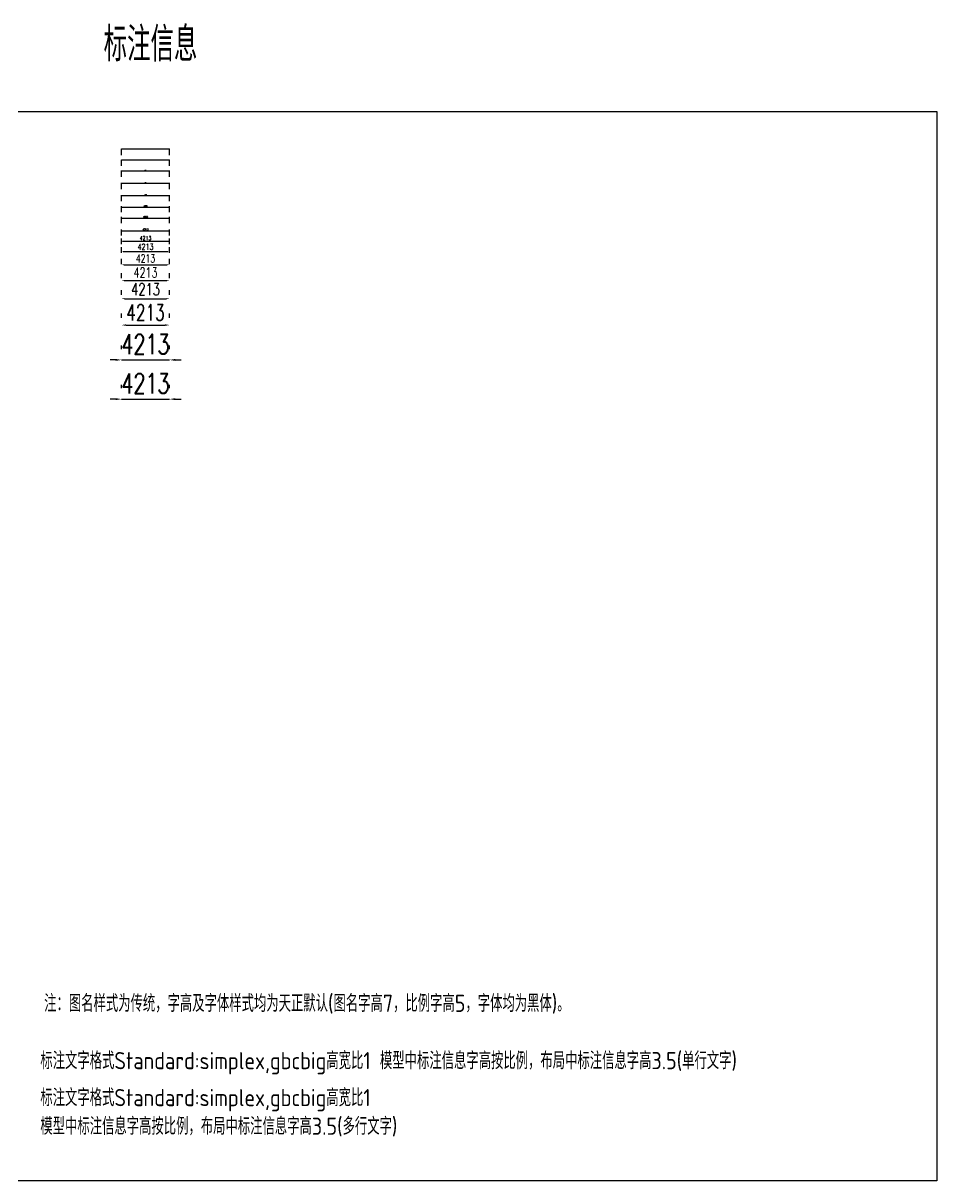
# Model space of a CAD drawing. Extents: x -16492 to 345596, y -4133 to 400729.
# Drawn here: x 265643 to 345596, y 299473 to 400729 of the extents above; entities that cross this region are included whole.
import ezdxf
from ezdxf.enums import TextEntityAlignment as Align

# ---------------------------------------------------------------- set-up
doc = ezdxf.new("R2010")
doc.units = 0
doc.header["$LTSCALE"] = 10
doc.header["$MEASUREMENT"] = 0
for name, color, linetype in [('L-FRAME图框', 3, 'Continuous'), ('L-TEXT文字标注', 7, 'Continuous'), ('PUB_DIM', 3, 'Continuous')]:
    doc.layers.add(name, color=color, linetype=linetype)
doc.styles.get("Standard").update_dxf_attribs({"font": 'gbenor.shx', "bigfont": 'gbcbig.shx'})
doc.styles.add('STANDARD_T3', font='simplex.shx', dxfattribs={"width": 0.7, "bigfont": 'gbcbig.shx'})
doc.dimstyles.new('W&&1', dxfattribs={"dimtxt": 3.5, "dimasz": 1, "dimexe": 2.5, "dimexo": 3, "dimgap": 1, "dimtad": 1, "dimdec": 0, "dimzin": 0, "dimdsep": 46, "dimtxsty": 'STANDARD_T3', "dimcen": 0.09, "dimclrd": 1, "dimclre": 1, "dimclrt": 7, "dimazin": 2, "dimtfac": 1, "dimtdec": 0, "dimtix": 1, "dimtmove": 2, "dimatfit": 3, "dimfxl": 100, "dimtolj": 1, "dimtzin": 0, "dimarcsym": 0})
doc.dimstyles.new('W&&10', dxfattribs={"dimtxt": 35, "dimasz": 10, "dimexe": 25, "dimexo": 30, "dimgap": 10, "dimtad": 1, "dimdec": 0, "dimzin": 0, "dimdsep": 46, "dimtxsty": 'STANDARD_T3', "dimcen": 0.09, "dimclrd": 1, "dimclre": 1, "dimclrt": 7, "dimazin": 2, "dimtfac": 1, "dimtdec": 0, "dimtix": 1, "dimtmove": 2, "dimatfit": 3, "dimfxl": 100, "dimtolj": 1, "dimtzin": 0, "dimarcsym": 0})
doc.dimstyles.new('W&&100', dxfattribs={"dimtxt": 350, "dimasz": 100, "dimexe": 250, "dimexo": 300, "dimgap": 100, "dimtad": 1, "dimdec": 0, "dimzin": 0, "dimdsep": 46, "dimtxsty": 'STANDARD_T3', "dimcen": 0.09, "dimclrd": 1, "dimclre": 1, "dimclrt": 7, "dimazin": 2, "dimtfac": 1, "dimtdec": 0, "dimtix": 1, "dimtmove": 2, "dimatfit": 3, "dimfxl": 100, "dimtolj": 1, "dimtzin": 0, "dimarcsym": 0})
doc.dimstyles.new('W&&15', dxfattribs={"dimtxt": 52.5, "dimasz": 15, "dimexe": 37.5, "dimexo": 45, "dimgap": 15, "dimtad": 1, "dimdec": 0, "dimzin": 0, "dimdsep": 46, "dimtxsty": 'STANDARD_T3', "dimcen": 0.09, "dimclrd": 1, "dimclre": 1, "dimclrt": 7, "dimazin": 2, "dimtfac": 1, "dimtdec": 0, "dimtix": 1, "dimtmove": 2, "dimatfit": 3, "dimfxl": 100, "dimtolj": 1, "dimtzin": 0, "dimarcsym": 0})
doc.dimstyles.new('W&&150', dxfattribs={"dimtxt": 525, "dimasz": 150, "dimexe": 375, "dimexo": 450, "dimgap": 150, "dimtad": 1, "dimdec": 0, "dimzin": 0, "dimdsep": 46, "dimtxsty": 'STANDARD_T3', "dimcen": 0.09, "dimclrd": 1, "dimclre": 1, "dimclrt": 7, "dimazin": 2, "dimtfac": 1, "dimtdec": 0, "dimtix": 1, "dimtmove": 2, "dimatfit": 3, "dimfxl": 100, "dimtolj": 1, "dimtzin": 0, "dimarcsym": 0})
doc.dimstyles.new('W&&20', dxfattribs={"dimtxt": 70, "dimasz": 20, "dimexe": 50, "dimexo": 60, "dimgap": 20, "dimtad": 1, "dimdec": 0, "dimzin": 0, "dimdsep": 46, "dimtxsty": 'STANDARD_T3', "dimcen": 0.09, "dimclrd": 1, "dimclre": 1, "dimclrt": 7, "dimazin": 2, "dimtfac": 1, "dimtdec": 0, "dimtix": 1, "dimtmove": 2, "dimatfit": 3, "dimfxl": 100, "dimtolj": 1, "dimtzin": 0, "dimarcsym": 0})
doc.dimstyles.new('W&&200', dxfattribs={"dimtxt": 700, "dimasz": 200, "dimexe": 500, "dimexo": 600, "dimgap": 200, "dimtad": 1, "dimdec": 0, "dimzin": 0, "dimdsep": 46, "dimtxsty": 'STANDARD_T3', "dimcen": 0.09, "dimclrd": 1, "dimclre": 1, "dimclrt": 7, "dimazin": 2, "dimtfac": 1, "dimtdec": 0, "dimtix": 1, "dimtmove": 2, "dimatfit": 3, "dimfxl": 100, "dimtolj": 1, "dimtzin": 0, "dimarcsym": 0})
doc.dimstyles.new('W&&250', dxfattribs={"dimtxt": 875, "dimasz": 250, "dimexe": 625, "dimexo": 750, "dimgap": 250, "dimtad": 1, "dimdec": 0, "dimzin": 0, "dimdsep": 46, "dimtxsty": 'STANDARD_T3', "dimcen": 0.09, "dimclrd": 1, "dimclre": 1, "dimclrt": 7, "dimazin": 2, "dimtfac": 1, "dimtdec": 0, "dimtix": 1, "dimtmove": 2, "dimatfit": 3, "dimfxl": 100, "dimtolj": 1, "dimtzin": 0, "dimarcsym": 0})
doc.dimstyles.new('W&&30', dxfattribs={"dimtxt": 105, "dimasz": 30, "dimexe": 75, "dimexo": 90, "dimgap": 30, "dimtad": 1, "dimdec": 0, "dimzin": 0, "dimdsep": 46, "dimtxsty": 'STANDARD_T3', "dimcen": 0.09, "dimclrd": 1, "dimclre": 1, "dimclrt": 7, "dimazin": 2, "dimtfac": 1, "dimtdec": 0, "dimtix": 1, "dimtmove": 2, "dimatfit": 3, "dimfxl": 100, "dimtolj": 1, "dimtzin": 0, "dimarcsym": 0})
doc.dimstyles.new('W&&300', dxfattribs={"dimtxt": 1050, "dimasz": 300, "dimexe": 750, "dimexo": 900, "dimgap": 300, "dimtad": 1, "dimdec": 0, "dimzin": 0, "dimdsep": 46, "dimtxsty": 'STANDARD_T3', "dimcen": 0.09, "dimclrd": 1, "dimclre": 1, "dimclrt": 7, "dimazin": 2, "dimtfac": 1, "dimtdec": 0, "dimtix": 1, "dimtmove": 2, "dimatfit": 3, "dimfxl": 100, "dimtolj": 1, "dimtzin": 0, "dimarcsym": 0})
doc.dimstyles.new('W&&40', dxfattribs={"dimtxt": 140, "dimasz": 40, "dimexe": 100, "dimexo": 120, "dimgap": 40, "dimtad": 1, "dimdec": 0, "dimzin": 0, "dimdsep": 46, "dimtxsty": 'STANDARD_T3', "dimcen": 0.09, "dimclrd": 1, "dimclre": 1, "dimclrt": 7, "dimazin": 2, "dimtfac": 1, "dimtdec": 0, "dimtix": 1, "dimtmove": 2, "dimatfit": 3, "dimfxl": 100, "dimtolj": 1, "dimtzin": 0, "dimarcsym": 0})
doc.dimstyles.new('W&&400', dxfattribs={"dimtxt": 1400, "dimasz": 400, "dimexe": 1000, "dimexo": 1200, "dimgap": 400, "dimtad": 1, "dimdec": 0, "dimzin": 0, "dimdsep": 46, "dimtxsty": 'STANDARD_T3', "dimcen": 0.09, "dimclrd": 1, "dimclre": 1, "dimclrt": 7, "dimazin": 2, "dimtfac": 1, "dimtdec": 0, "dimtix": 1, "dimtmove": 2, "dimatfit": 3, "dimfxl": 100, "dimtolj": 1, "dimtzin": 0, "dimarcsym": 0})
doc.dimstyles.new('W&&5', dxfattribs={"dimtxt": 17.5, "dimasz": 5, "dimexe": 12.5, "dimexo": 15, "dimgap": 5, "dimtad": 1, "dimdec": 0, "dimzin": 0, "dimdsep": 46, "dimtxsty": 'STANDARD_T3', "dimcen": 0.09, "dimclrd": 1, "dimclre": 1, "dimclrt": 7, "dimazin": 2, "dimtfac": 1, "dimtdec": 0, "dimtix": 1, "dimtmove": 2, "dimatfit": 3, "dimfxl": 100, "dimtolj": 1, "dimtzin": 0, "dimarcsym": 0})
doc.dimstyles.new('W&&50', dxfattribs={"dimtxt": 175, "dimasz": 50, "dimexe": 125, "dimexo": 150, "dimgap": 50, "dimtad": 1, "dimdec": 0, "dimzin": 0, "dimdsep": 46, "dimtxsty": 'STANDARD_T3', "dimcen": 0.09, "dimclrd": 1, "dimclre": 1, "dimclrt": 7, "dimazin": 2, "dimtfac": 1, "dimtdec": 0, "dimtix": 1, "dimtmove": 2, "dimatfit": 3, "dimfxl": 100, "dimtolj": 1, "dimtzin": 0, "dimarcsym": 0})
doc.dimstyles.new('W&&500', dxfattribs={"dimtxt": 1750, "dimasz": 500, "dimexe": 1250, "dimexo": 1500, "dimgap": 500, "dimtad": 1, "dimdec": 0, "dimzin": 0, "dimdsep": 46, "dimtxsty": 'STANDARD_T3', "dimcen": 0.09, "dimclrd": 1, "dimclre": 1, "dimclrt": 7, "dimazin": 2, "dimtfac": 1, "dimtdec": 0, "dimtix": 1, "dimtmove": 2, "dimatfit": 3, "dimfxl": 100, "dimtolj": 1, "dimtzin": 0, "dimarcsym": 0})

# ---------------------------------------------------------------- blocks, each defined once
blk = doc.blocks.new('*D9')
at = {"layer": 'Defpoints', "color": 0, "transparency": 16777216}
for p in [(274244, 384093), (278457, 384647), (278457, 384093)]:
    blk.add_point(p, dxfattribs=at)
at = {"layer": 'PUB_DIM', "color": 1, "lineweight": -2, "transparency": 16777216}
for p, q in [((274244, 384183), (274244, 384722)), ((274274, 384647), (278427, 384647)), ((278457, 384183), (278457, 384722))]:
    blk.add_line(p, q, dxfattribs=at)
at = {"layer": 'PUB_DIM', "color": 1, "transparency": 16777216}
for points in [[(274274, 384652), (274274, 384642), (274244, 384647)], [(278427, 384652), (278427, 384642), (278457, 384647)]]:
    blk.add_solid(points, dxfattribs=at)
at = {"layer": 'PUB_DIM', "color": 7, "transparency": 16777216, "insert": (276351, 384729), "char_height": 105, "attachment_point": 5, "style": 'STANDARD_T3'}
blk.add_mtext('\\A1;4213', dxfattribs=at)
blk = doc.blocks.new('*D10')
at = {"layer": 'Defpoints', "color": 0, "transparency": 16777216}
for p in [(274244, 385091), (278457, 385645), (278457, 385091)]:
    blk.add_point(p, dxfattribs=at)
at = {"layer": 'PUB_DIM', "color": 1, "lineweight": -2, "transparency": 16777216}
for p, q in [((274244, 385151), (274244, 385695)), ((274264, 385645), (278437, 385645)), ((278457, 385151), (278457, 385695))]:
    blk.add_line(p, q, dxfattribs=at)
at = {"layer": 'PUB_DIM', "color": 1, "transparency": 16777216}
for points in [[(274264, 385648), (274264, 385642), (274244, 385645)], [(278437, 385648), (278437, 385642), (278457, 385645)]]:
    blk.add_solid(points, dxfattribs=at)
at = {"layer": 'PUB_DIM', "color": 7, "transparency": 16777216, "insert": (276351, 385700), "char_height": 70, "attachment_point": 5, "style": 'STANDARD_T3'}
blk.add_mtext('\\A1;4213', dxfattribs=at)
blk = doc.blocks.new('*D11')
at = {"layer": 'Defpoints', "color": 0, "transparency": 16777216}
for p in [(274244, 386178), (278457, 386732), (278457, 386178)]:
    blk.add_point(p, dxfattribs=at)
at = {"layer": 'PUB_DIM', "color": 1, "lineweight": -2, "transparency": 16777216}
for p, q in [((274244, 386223), (274244, 386770)), ((274259, 386732), (278442, 386732)), ((278457, 386223), (278457, 386770))]:
    blk.add_line(p, q, dxfattribs=at)
at = {"layer": 'PUB_DIM', "color": 1, "transparency": 16777216}
for points in [[(274259, 386735), (274259, 386730), (274244, 386732)], [(278442, 386735), (278442, 386730), (278457, 386732)]]:
    blk.add_solid(points, dxfattribs=at)
at = {"layer": 'PUB_DIM', "color": 7, "transparency": 16777216, "insert": (276351, 386774), "char_height": 52.5, "attachment_point": 5, "style": 'STANDARD_T3'}
blk.add_mtext('\\A1;4213', dxfattribs=at)
blk = doc.blocks.new('*D12')
at = {"layer": 'Defpoints', "color": 0, "transparency": 16777216}
for p in [(278457, 387820), (274244, 387266), (278457, 387266)]:
    blk.add_point(p, dxfattribs=at)
at = {"layer": 'PUB_DIM', "color": 1, "lineweight": -2, "transparency": 16777216}
for p, q in [((274244, 387296), (274244, 387845)), ((274254, 387820), (278447, 387820)), ((278457, 387296), (278457, 387845))]:
    blk.add_line(p, q, dxfattribs=at)
at = {"layer": 'PUB_DIM', "color": 1, "transparency": 16777216}
for points in [[(274254, 387821), (274254, 387818), (274244, 387820)], [(278447, 387821), (278447, 387818), (278457, 387820)]]:
    blk.add_solid(points, dxfattribs=at)
at = {"layer": 'PUB_DIM', "color": 7, "transparency": 16777216, "insert": (276351, 387847), "char_height": 35, "attachment_point": 5, "style": 'STANDARD_T3'}
blk.add_mtext('\\A1;4213', dxfattribs=at)
blk = doc.blocks.new('*D13')
at = {"layer": 'Defpoints', "color": 0, "transparency": 16777216}
for p in [(274244, 388220), (278457, 388774), (278457, 388220)]:
    blk.add_point(p, dxfattribs=at)
at = {"layer": 'PUB_DIM', "color": 1, "lineweight": -2, "transparency": 16777216}
for p, q in [((274244, 388235), (274244, 388786)), ((274249, 388774), (278452, 388774)), ((278457, 388235), (278457, 388786))]:
    blk.add_line(p, q, dxfattribs=at)
at = {"layer": 'PUB_DIM', "color": 1, "transparency": 16777216}
for points in [[(274249, 388775), (274249, 388773), (274244, 388774)], [(278452, 388775), (278452, 388773), (278457, 388774)]]:
    blk.add_solid(points, dxfattribs=at)
at = {"layer": 'PUB_DIM', "color": 7, "transparency": 16777216, "insert": (276351, 388788), "char_height": 17.5, "attachment_point": 5, "style": 'STANDARD_T3'}
blk.add_mtext('\\A1;4213', dxfattribs=at)
blk = doc.blocks.new('*D14')
at = {"layer": 'Defpoints', "color": 0, "transparency": 16777216}
for p in [(274244, 389174), (278457, 389728), (278457, 389174)]:
    blk.add_point(p, dxfattribs=at)
at = {"layer": 'PUB_DIM', "color": 1, "lineweight": -2, "transparency": 16777216}
for p, q in [((274244, 389177), (274244, 389730)), ((274245, 389728), (278456, 389728)), ((278457, 389177), (278457, 389730))]:
    blk.add_line(p, q, dxfattribs=at)
at = {"layer": 'PUB_DIM', "color": 1, "transparency": 16777216}
for points in [[(274245, 389728), (274245, 389728), (274244, 389728)], [(278456, 389728), (278456, 389728), (278457, 389728)]]:
    blk.add_solid(points, dxfattribs=at)
at = {"layer": 'PUB_DIM', "color": 7, "transparency": 16777216, "insert": (276351, 389731), "char_height": 3.5, "attachment_point": 5, "style": 'STANDARD_T3'}
blk.add_mtext('\\A1;4213', dxfattribs=at)
blk = doc.blocks.new('*D15')
at = {"layer": 'Defpoints', "color": 0, "transparency": 16777216}
for p in [(274244, 383124), (278457, 383678), (278457, 383124)]:
    blk.add_point(p, dxfattribs=at)
at = {"layer": 'PUB_DIM', "color": 1, "lineweight": -2, "transparency": 16777216}
for p, q in [((274244, 383244), (274244, 383778)), ((278457, 383244), (278457, 383778)), ((274284, 383678), (278417, 383678))]:
    blk.add_line(p, q, dxfattribs=at)
at = {"layer": 'PUB_DIM', "color": 1, "transparency": 16777216}
for points in [[(274284, 383684), (274284, 383671), (274244, 383678)], [(278417, 383684), (278417, 383671), (278457, 383678)]]:
    blk.add_solid(points, dxfattribs=at)
at = {"layer": 'PUB_DIM', "color": 7, "transparency": 16777216, "insert": (276351, 383788), "char_height": 140, "attachment_point": 5, "style": 'STANDARD_T3'}
blk.add_mtext('\\A1;4213', dxfattribs=at)
blk = doc.blocks.new('*D16')
at = {"layer": 'Defpoints', "color": 0, "transparency": 16777216}
for p in [(274244, 381997), (278457, 382551), (278457, 381997)]:
    blk.add_point(p, dxfattribs=at)
at = {"layer": 'PUB_DIM', "color": 1, "lineweight": -2, "transparency": 16777216}
for p, q in [((274244, 382147), (274244, 382676)), ((274294, 382551), (278407, 382551)), ((278457, 382147), (278457, 382676))]:
    blk.add_line(p, q, dxfattribs=at)
at = {"layer": 'PUB_DIM', "color": 1, "transparency": 16777216}
for points in [[(274294, 382560), (274294, 382543), (274244, 382551)], [(278407, 382560), (278407, 382543), (278457, 382551)]]:
    blk.add_solid(points, dxfattribs=at)
at = {"layer": 'PUB_DIM', "color": 7, "transparency": 16777216, "insert": (276351, 382689), "char_height": 175, "attachment_point": 5, "style": 'STANDARD_T3'}
blk.add_mtext('\\A1;4213', dxfattribs=at)
blk = doc.blocks.new('*D17')
at = {"layer": 'Defpoints', "color": 0, "transparency": 16777216}
for p in [(274244, 381096), (278457, 381650), (278457, 381096)]:
    blk.add_point(p, dxfattribs=at)
at = {"layer": 'PUB_DIM', "color": 1, "lineweight": -2, "transparency": 16777216}
for p, q in [((274244, 381396), (274244, 381900)), ((278457, 381396), (278457, 381900)), ((274344, 381650), (278357, 381650))]:
    blk.add_line(p, q, dxfattribs=at)
at = {"layer": 'PUB_DIM', "color": 1, "transparency": 16777216}
for points in [[(274344, 381667), (274344, 381633), (274244, 381650)], [(278357, 381667), (278357, 381633), (278457, 381650)]]:
    blk.add_solid(points, dxfattribs=at)
at = {"layer": 'PUB_DIM', "color": 7, "transparency": 16777216, "insert": (276351, 381925), "char_height": 350, "attachment_point": 5, "style": 'STANDARD_T3'}
blk.add_mtext('\\A1;4213', dxfattribs=at)
blk = doc.blocks.new('*D18')
at = {"layer": 'Defpoints', "color": 0, "transparency": 16777216}
for p in [(278457, 380757), (274244, 380203), (278457, 380203)]:
    blk.add_point(p, dxfattribs=at)
at = {"layer": 'PUB_DIM', "color": 1, "lineweight": -2, "transparency": 16777216}
for p, q in [((274244, 380653), (274244, 381132)), ((274394, 380757), (278307, 380757)), ((278457, 380653), (278457, 381132))]:
    blk.add_line(p, q, dxfattribs=at)
at = {"layer": 'PUB_DIM', "color": 1, "transparency": 16777216}
for points in [[(274394, 380782), (274394, 380732), (274244, 380757)], [(278307, 380782), (278307, 380732), (278457, 380757)]]:
    blk.add_solid(points, dxfattribs=at)
at = {"layer": 'PUB_DIM', "color": 7, "transparency": 16777216, "insert": (276351, 381170), "char_height": 525, "attachment_point": 5, "style": 'STANDARD_T3'}
blk.add_mtext('\\A1;4213', dxfattribs=at)
blk = doc.blocks.new('*D19')
at = {"layer": 'Defpoints', "color": 0, "transparency": 16777216}
for p in [(274244, 379048), (278457, 379602), (278457, 379048)]:
    blk.add_point(p, dxfattribs=at)
at = {"layer": 'PUB_DIM', "color": 1, "lineweight": -2, "transparency": 16777216}
for p, q in [((274244, 379648), (274244, 380102)), ((278457, 379648), (278457, 380102)), ((274444, 379602), (278257, 379602))]:
    blk.add_line(p, q, dxfattribs=at)
at = {"layer": 'PUB_DIM', "color": 1, "transparency": 16777216}
for points in [[(274444, 379635), (274444, 379569), (274244, 379602)], [(278257, 379635), (278257, 379569), (278457, 379602)]]:
    blk.add_solid(points, dxfattribs=at)
at = {"layer": 'PUB_DIM', "color": 7, "transparency": 16777216, "insert": (276351, 380152), "char_height": 700, "attachment_point": 5, "style": 'STANDARD_T3'}
blk.add_mtext('\\A1;4213', dxfattribs=at)
blk = doc.blocks.new('*D20')
at = {"layer": 'Defpoints', "color": 0, "transparency": 16777216}
for p in [(278457, 378229), (274244, 377675), (278457, 377675)]:
    blk.add_point(p, dxfattribs=at)
at = {"layer": 'PUB_DIM', "color": 1, "lineweight": -2, "transparency": 16777216}
for p, q in [((274244, 378425), (274244, 378854)), ((278457, 378425), (278457, 378854)), ((274494, 378229), (278207, 378229))]:
    blk.add_line(p, q, dxfattribs=at)
at = {"layer": 'PUB_DIM', "color": 1, "transparency": 16777216}
for points in [[(274494, 378271), (274494, 378188), (274244, 378229)], [(278207, 378271), (278207, 378188), (278457, 378229)]]:
    blk.add_solid(points, dxfattribs=at)
at = {"layer": 'PUB_DIM', "color": 7, "transparency": 16777216, "insert": (276351, 378917), "char_height": 875, "attachment_point": 5, "style": 'STANDARD_T3'}
blk.add_mtext('\\A1;4213', dxfattribs=at)
blk = doc.blocks.new('*D21')
at = {"layer": 'Defpoints', "color": 0, "transparency": 16777216}
for p in [(274244, 376072), (278457, 376626), (278457, 376072)]:
    blk.add_point(p, dxfattribs=at)
at = {"layer": 'PUB_DIM', "color": 1, "lineweight": -2, "transparency": 16777216}
for p, q in [((274244, 376972), (274244, 377376)), ((278457, 376972), (278457, 377376)), ((274544, 376626), (278157, 376626))]:
    blk.add_line(p, q, dxfattribs=at)
at = {"layer": 'PUB_DIM', "color": 1, "transparency": 16777216}
for points in [[(274544, 376676), (274544, 376576), (274244, 376626)], [(278157, 376676), (278157, 376576), (278457, 376626)]]:
    blk.add_solid(points, dxfattribs=at)
at = {"layer": 'PUB_DIM', "color": 7, "transparency": 16777216, "insert": (276351, 377451), "char_height": 1050, "attachment_point": 5, "style": 'STANDARD_T3'}
blk.add_mtext('\\A1;4213', dxfattribs=at)
blk = doc.blocks.new('*D22')
at = {"layer": 'Defpoints', "color": 0, "transparency": 16777216}
for p in [(274244, 373768), (278457, 374322), (278457, 373768)]:
    blk.add_point(p, dxfattribs=at)
at = {"layer": 'PUB_DIM', "color": 1, "lineweight": -2, "transparency": 16777216}
for p, q in [((274244, 374968), (274244, 375322)), ((278457, 374968), (278457, 375322)), ((274644, 374322), (278057, 374322))]:
    blk.add_line(p, q, dxfattribs=at)
at = {"layer": 'PUB_DIM', "color": 1, "transparency": 16777216}
for points in [[(274644, 374389), (274644, 374256), (274244, 374322)], [(278057, 374389), (278057, 374256), (278457, 374322)]]:
    blk.add_solid(points, dxfattribs=at)
at = {"layer": 'PUB_DIM', "color": 7, "transparency": 16777216, "insert": (276351, 375422), "char_height": 1400, "attachment_point": 5, "style": 'STANDARD_T3'}
blk.add_mtext('\\A1;4213', dxfattribs=at)
blk = doc.blocks.new('*D23')
at = {"layer": 'Defpoints', "color": 0, "transparency": 16777216}
for p in [(274244, 370720), (278457, 371274), (278457, 370720)]:
    blk.add_point(p, dxfattribs=at)
at = {"layer": 'PUB_DIM', "color": 1, "lineweight": -2, "transparency": 16777216}
for p, q in [((274244, 372220), (274244, 372524)), ((278457, 372220), (278457, 372524)), ((273744, 371274), (273244, 371274)), ((274244, 371274), (278457, 371274)), ((278957, 371274), (279457, 371274))]:
    blk.add_line(p, q, dxfattribs=at)
at = {"layer": 'PUB_DIM', "color": 1, "transparency": 16777216}
for points in [[(273744, 371358), (273744, 371191), (274244, 371274)], [(278957, 371358), (278957, 371191), (278457, 371274)]]:
    blk.add_solid(points, dxfattribs=at)
at = {"layer": 'PUB_DIM', "color": 7, "transparency": 16777216, "insert": (276351, 372649), "char_height": 1750, "attachment_point": 5, "style": 'STANDARD_T3'}
blk.add_mtext('\\A1;4213', dxfattribs=at)
blk = doc.blocks.new('*D24')
at = {"layer": 'Defpoints', "color": 0, "transparency": 16777216}
for p in [(278457, 367845), (274244, 367291), (278457, 367291)]:
    blk.add_point(p, dxfattribs=at)
at = {"layer": 'PUB_DIM', "color": 1, "lineweight": -2, "transparency": 16777216}
for p, q in [((274244, 368791), (274244, 369095)), ((278457, 368791), (278457, 369095)), ((273744, 367845), (273244, 367845)), ((274244, 367845), (278457, 367845)), ((278957, 367845), (279457, 367845))]:
    blk.add_line(p, q, dxfattribs=at)
at = {"layer": 'PUB_DIM', "color": 1, "transparency": 16777216}
for points in [[(273744, 367928), (273744, 367761), (274244, 367845)], [(278957, 367928), (278957, 367761), (278457, 367845)]]:
    blk.add_solid(points, dxfattribs=at)
at = {"layer": 'PUB_DIM', "color": 7, "transparency": 16777216, "insert": (276351, 369220), "char_height": 1750, "attachment_point": 5, "style": 'STANDARD_T3'}
blk.add_mtext('\\A1;4213', dxfattribs=at)

msp = doc.modelspace()

# ---------------------------------------------------------------- linework, layer by layer
at = {"layer": 'L-FRAME图框', "color": 3}
msp.add_lwpolyline([(259062.9, 392995.8), (345596.4, 392995.8), (345596.4, 299473.1), (259062.9, 299473.1)], close=True, dxfattribs=at)

# ---------------------------------------------------------------- texts
at = {"layer": 'L-TEXT文字标注', "width": 0.95}
msp.add_text('标注信息', height=3000, dxfattribs=at).set_placement((276787.7, 399049.2), align=Align.MIDDLE)
at = {"layer": 'L-TEXT文字标注'}
msp.add_text('标注文字格式Standard:simplex,gbcbig高宽比1 模型中标注信息字高按比例，布局中标注信息字高3.5(单行文字)', height=1500, dxfattribs=at).set_placement((267147.9, 309236.8))
at = {"layer": 'L-TEXT文字标注', "insert": (267480.8, 315749.2), "char_height": 1500, "attachment_point": 1}
msp.add_mtext('注：图名样式为传统，字高及字体样式均为天正默认(图名字高7，比例字高5，字体均为黑体)。', dxfattribs=at)
at = {"layer": 'L-TEXT文字标注', "insert": (267147.9, 307503.3), "char_height": 1500, "width": 37770.777, "attachment_point": 1}
msp.add_mtext('标注文字格式Standard:simplex,gbcbig高宽比1\\P模型中标注信息字高按比例，布局中标注信息字高3.5(多行文字)', dxfattribs=at)

# ---------------------------------------------------------------- dimensions: what is measured, and where the dimension line sits
at = {"layer": 'PUB_DIM', "color": 0}
for p1, p2, dimstyle, picture, middle in [((274244.2, 389173.9), (278457.2, 389173.9), 'W&&1', '*D14', (276350.7, 389730.7)), ((274244.2, 388219.8), (278457.2, 388219.8), 'W&&5', '*D13', (276350.7, 388787.6)), ((274244.2, 387265.6), (278457.2, 387265.6), 'W&&10', '*D12', (276350.7, 387847.2)), ((274244.2, 386178.4), (278457.2, 386178.4), 'W&&15', '*D11', (276350.7, 386773.6)), ((274244.2, 385091.1), (278457.2, 385091.1), 'W&&20', '*D10', (276350.7, 385700.1)), ((274244.2, 384092.6), (278457.2, 384092.6), 'W&&30', '*D9', (276350.7, 384729.1)), ((274244.2, 383123.8), (278457.2, 383123.8), 'W&&40', '*D15', (276350.7, 383787.8)), ((274244.2, 381997.3), (278457.2, 381997.3), 'W&&50', '*D16', (276350.7, 382688.8)), ((274244.2, 381096.1), (278457.2, 381096.1), 'W&&100', '*D17', (276350.7, 381925.1)), ((274244.2, 380203.1), (278457.2, 380203.1), 'W&&150', '*D18', (276350.7, 381169.6)), ((274244.2, 379047.9), (278457.2, 379047.9), 'W&&200', '*D19', (276350.7, 380151.9)), ((274244.2, 377675.4), (278457.2, 377675.4), 'W&&250', '*D20', (276350.7, 378916.9)), ((274244.2, 376071.6), (278457.2, 376071.6), 'W&&300', '*D21', (276350.7, 377450.6)), ((274244.2, 373768.4), (278457.2, 373768.4), 'W&&400', '*D22', (276350.7, 375422.4)), ((274244.2, 370720.4), (278457.2, 370720.4), 'W&&500', '*D23', (276350.7, 372649.4)), ((274244.2, 367290.6), (278457.2, 367290.6), 'W&&500', '*D24', (276350.7, 369219.6))]:
    dim = msp.add_aligned_dim(p1=p1, p2=p2, distance=554, dimstyle=dimstyle, dxfattribs=at)
    dim.commit()
    dim.dimension.update_dxf_attribs({"geometry": picture, "text_midpoint": middle})

doc.saveas('drawing.dxf')
